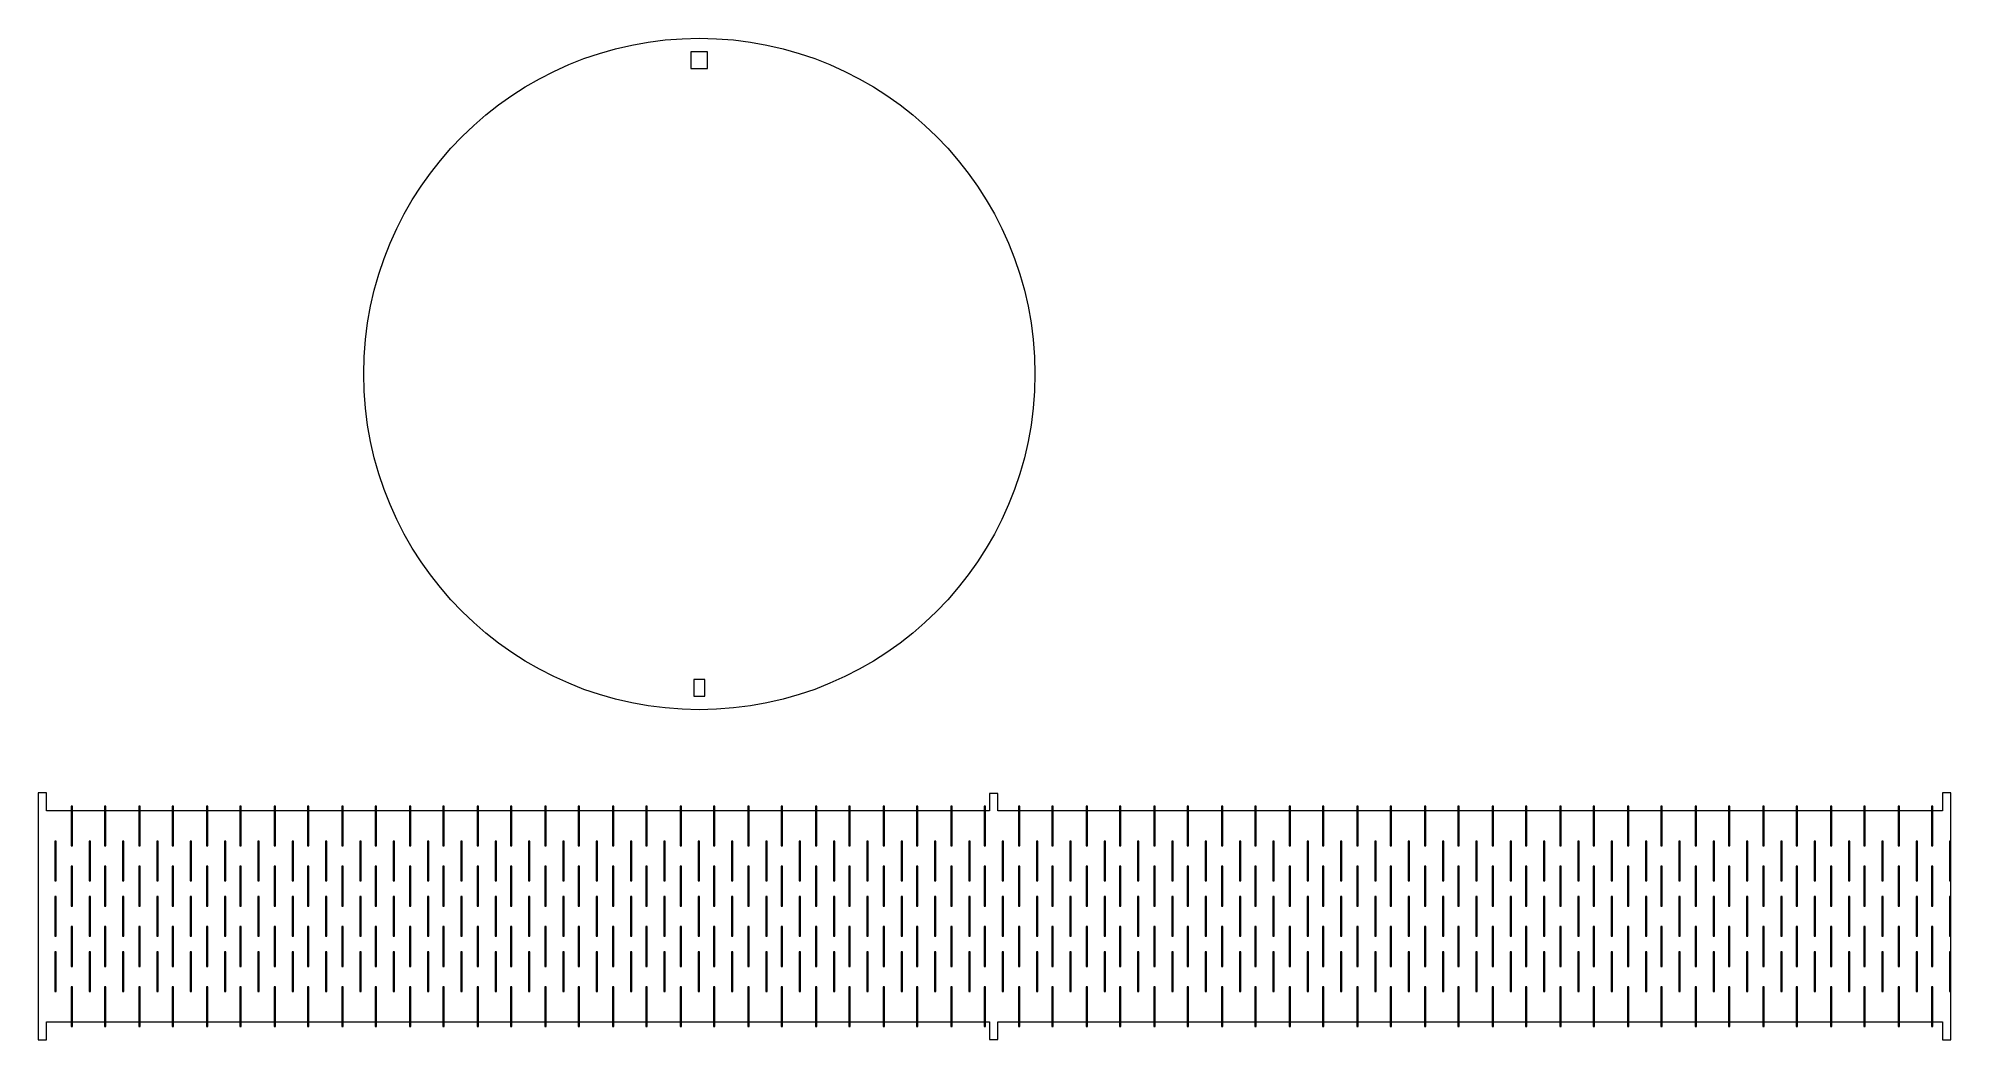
# Model space of a CAD drawing. Header units: millimetres. Extents: x -196 to 148, y -40 to 140.
import ezdxf

# ---------------------------------------------------------------- set-up
doc = ezdxf.new("R2010")
doc.units = ezdxf.units.MM
doc.header["$MEASUREMENT"] = 0
doc.layers.add('Camada 1', color=7, linetype='Continuous')

msp = doc.modelspace()

# ---------------------------------------------------------------- linework, layer by layer
at = {"layer": 'Camada 1', "lineweight": 20}
for points in [[(-78.9196, 134.4646), (-75.9196, 134.4646), (-75.9196, 137.4646), (-78.9196, 137.4646), (-78.9196, 134.4646)], [(-78.4196, 21.4848), (-76.4196, 21.4848), (-76.4196, 24.4848), (-78.4196, 24.4848), (-78.4196, 21.4848)], [(-190.4705, -5.4246), (-190.2401, -5.4246), (-190.2401, 1.7414), (-190.4705, 1.7414), (-190.4705, -5.4246)], [(-184.4705, -5.4246), (-184.2401, -5.4246), (-184.2401, 1.7414), (-184.4705, 1.7414), (-184.4705, -5.4246)], [(-178.2906, -5.4246), (-178.0602, -5.4246), (-178.0602, 1.7414), (-178.2906, 1.7414), (-178.2906, -5.4246)], [(-172.2906, -5.4246), (-172.0602, -5.4246), (-172.0602, 1.7414), (-172.2906, 1.7414), (-172.2906, -5.4246)], [(-166.1107, -5.4246), (-165.8803, -5.4246), (-165.8803, 1.7414), (-166.1107, 1.7414), (-166.1107, -5.4246)], [(-160.1107, -5.4246), (-159.8803, -5.4246), (-159.8803, 1.7414), (-160.1107, 1.7414), (-160.1107, -5.4246)], [(-153.9308, -5.4246), (-153.7004, -5.4246), (-153.7004, 1.7414), (-153.9308, 1.7414), (-153.9308, -5.4246)], [(-147.9308, -5.4246), (-147.7004, -5.4246), (-147.7004, 1.7414), (-147.9308, 1.7414), (-147.9308, -5.4246)], [(-141.7509, -5.4246), (-141.5205, -5.4246), (-141.5205, 1.7414), (-141.7509, 1.7414), (-141.7509, -5.4246)], [(-135.7509, -5.4246), (-135.5205, -5.4246), (-135.5205, 1.7414), (-135.7509, 1.7414), (-135.7509, -5.4246)], [(-129.571, -5.4246), (-129.3406, -5.4246), (-129.3406, 1.7414), (-129.571, 1.7414), (-129.571, -5.4246)], [(-123.571, -5.4246), (-123.3406, -5.4246), (-123.3406, 1.7414), (-123.571, 1.7414), (-123.571, -5.4246)], [(-117.3911, -5.4246), (-117.1607, -5.4246), (-117.1607, 1.7414), (-117.3911, 1.7414), (-117.3911, -5.4246)], [(-111.3911, -5.4246), (-111.1607, -5.4246), (-111.1607, 1.7414), (-111.3911, 1.7414), (-111.3911, -5.4246)], [(-105.2112, -5.4246), (-104.9808, -5.4246), (-104.9808, 1.7414), (-105.2112, 1.7414), (-105.2112, -5.4246)], [(-99.2112, -5.4246), (-98.9808, -5.4246), (-98.9808, 1.7414), (-99.2112, 1.7414), (-99.2112, -5.4246)], [(-93.0313, -5.4246), (-92.8009, -5.4246), (-92.8009, 1.7414), (-93.0313, 1.7414), (-93.0313, -5.4246)], [(-87.0313, -5.4246), (-86.8009, -5.4246), (-86.8009, 1.7414), (-87.0313, 1.7414), (-87.0313, -5.4246)], [(-80.8514, -5.4246), (-80.621, -5.4246), (-80.621, 1.7414), (-80.8514, 1.7414), (-80.8514, -5.4246)], [(-74.8514, -5.4246), (-74.621, -5.4246), (-74.621, 1.7414), (-74.8514, 1.7414), (-74.8514, -5.4246)], [(-68.6715, -5.4246), (-68.4411, -5.4246), (-68.4411, 1.7414), (-68.6715, 1.7414), (-68.6715, -5.4246)], [(-62.6715, -5.4246), (-62.4411, -5.4246), (-62.4411, 1.7414), (-62.6715, 1.7414), (-62.6715, -5.4246)], [(-56.4916, -5.4246), (-56.2612, -5.4246), (-56.2612, 1.7414), (-56.4916, 1.7414), (-56.4916, -5.4246)], [(-50.4916, -5.4246), (-50.2612, -5.4246), (-50.2612, 1.7414), (-50.4916, 1.7414), (-50.4916, -5.4246)], [(-44.3117, -5.4246), (-44.0813, -5.4246), (-44.0813, 1.7414), (-44.3117, 1.7414), (-44.3117, -5.4246)], [(-38.3117, -5.4246), (-38.0813, -5.4246), (-38.0813, 1.7414), (-38.3117, 1.7414), (-38.3117, -5.4246)], [(-32.1318, -5.4246), (-31.9014, -5.4246), (-31.9014, 1.7414), (-32.1318, 1.7414), (-32.1318, -5.4246)], [(-26.1318, -5.4246), (-25.9014, -5.4246), (-25.9014, 1.7414), (-26.1318, 1.7414), (-26.1318, -5.4246)], [(-19.9519, -5.4246), (-19.7215, -5.4246), (-19.7215, 1.7414), (-19.9519, 1.7414), (-19.9519, -5.4246)], [(-13.9519, -5.4246), (-13.7215, -5.4246), (-13.7215, 1.7414), (-13.9519, 1.7414), (-13.9519, -5.4246)], [(-7.772, -5.4246), (-7.5416, -5.4246), (-7.5416, 1.7414), (-7.772, 1.7414), (-7.772, -5.4246)], [(-1.772, -5.4246), (-1.5416, -5.4246), (-1.5416, 1.7414), (-1.772, 1.7414), (-1.772, -5.4246)], [(4.4079, -5.4246), (4.6383, -5.4246), (4.6383, 1.7414), (4.4079, 1.7414), (4.4079, -5.4246)], [(10.4079, -5.4246), (10.6383, -5.4246), (10.6383, 1.7414), (10.4079, 1.7414), (10.4079, -5.4246)], [(16.5878, -5.4246), (16.8182, -5.4246), (16.8182, 1.7414), (16.5878, 1.7414), (16.5878, -5.4246)], [(22.5878, -5.4246), (22.8182, -5.4246), (22.8182, 1.7414), (22.5878, 1.7414), (22.5878, -5.4246)], [(28.7677, -5.4246), (28.9981, -5.4246), (28.9981, 1.7414), (28.7677, 1.7414), (28.7677, -5.4246)], [(34.7677, -5.4246), (34.9981, -5.4246), (34.9981, 1.7414), (34.7677, 1.7414), (34.7677, -5.4246)], [(40.9476, -5.4246), (41.178, -5.4246), (41.178, 1.7414), (40.9476, 1.7414), (40.9476, -5.4246)], [(46.9476, -5.4246), (47.178, -5.4246), (47.178, 1.7414), (46.9476, 1.7414), (46.9476, -5.4246)], [(53.1275, -5.4246), (53.3579, -5.4246), (53.3579, 1.7414), (53.1275, 1.7414), (53.1275, -5.4246)], [(59.1275, -5.4246), (59.3579, -5.4246), (59.3579, 1.7414), (59.1275, 1.7414), (59.1275, -5.4246)], [(65.3074, -5.4246), (65.5378, -5.4246), (65.5378, 1.7414), (65.3074, 1.7414), (65.3074, -5.4246)], [(71.3074, -5.4246), (71.5378, -5.4246), (71.5378, 1.7414), (71.3074, 1.7414), (71.3074, -5.4246)], [(77.4873, -5.4246), (77.7177, -5.4246), (77.7177, 1.7414), (77.4873, 1.7414), (77.4873, -5.4246)], [(83.4873, -5.4246), (83.7177, -5.4246), (83.7177, 1.7414), (83.4873, 1.7414), (83.4873, -5.4246)], [(89.6672, -5.4246), (89.8976, -5.4246), (89.8976, 1.7414), (89.6672, 1.7414), (89.6672, -5.4246)], [(95.6672, -5.4246), (95.8976, -5.4246), (95.8976, 1.7414), (95.6672, 1.7414), (95.6672, -5.4246)], [(101.8471, -5.4246), (102.0775, -5.4246), (102.0775, 1.7414), (101.8471, 1.7414), (101.8471, -5.4246)], [(107.8471, -5.4246), (108.0775, -5.4246), (108.0775, 1.7414), (107.8471, 1.7414), (107.8471, -5.4246)], [(114.027, -5.4246), (114.2574, -5.4246), (114.2574, 1.7414), (114.027, 1.7414), (114.027, -5.4246)], [(120.027, -5.4246), (120.2574, -5.4246), (120.2574, 1.7414), (120.027, 1.7414), (120.027, -5.4246)], [(126.2069, -5.4246), (126.4373, -5.4246), (126.4373, 1.7414), (126.2069, 1.7414), (126.2069, -5.4246)], [(132.2069, -5.4246), (132.4373, -5.4246), (132.4373, 1.7414), (132.2069, 1.7414), (132.2069, -5.4246)], [(138.3868, -5.4246), (138.6172, -5.4246), (138.6172, 1.7414), (138.3868, 1.7414), (138.3868, -5.4246)], [(144.3868, -5.4246), (144.6172, -5.4246), (144.6172, 1.7414), (144.3868, 1.7414), (144.3868, -5.4246)], [(-193.4171, -11.7263), (-193.1867, -11.7263), (-193.1867, -4.5603), (-193.4171, -4.5603), (-193.4171, -11.7263)], [(-187.2372, -11.7263), (-187.0068, -11.7263), (-187.0068, -4.5603), (-187.2372, -4.5603), (-187.2372, -11.7263)], [(-181.2372, -11.7263), (-181.0068, -11.7263), (-181.0068, -4.5603), (-181.2372, -4.5603), (-181.2372, -11.7263)], [(-175.0573, -11.7263), (-174.8269, -11.7263), (-174.8269, -4.5603), (-175.0573, -4.5603), (-175.0573, -11.7263)], [(-169.0573, -11.7263), (-168.8269, -11.7263), (-168.8269, -4.5603), (-169.0573, -4.5603), (-169.0573, -11.7263)], [(-162.8774, -11.7263), (-162.647, -11.7263), (-162.647, -4.5603), (-162.8774, -4.5603), (-162.8774, -11.7263)], [(-156.8774, -11.7263), (-156.647, -11.7263), (-156.647, -4.5603), (-156.8774, -4.5603), (-156.8774, -11.7263)], [(-150.6975, -11.7263), (-150.4671, -11.7263), (-150.4671, -4.5603), (-150.6975, -4.5603), (-150.6975, -11.7263)], [(-144.6975, -11.7263), (-144.4671, -11.7263), (-144.4671, -4.5603), (-144.6975, -4.5603), (-144.6975, -11.7263)], [(-138.5176, -11.7263), (-138.2872, -11.7263), (-138.2872, -4.5603), (-138.5176, -4.5603), (-138.5176, -11.7263)], [(-132.5176, -11.7263), (-132.2872, -11.7263), (-132.2872, -4.5603), (-132.5176, -4.5603), (-132.5176, -11.7263)], [(-126.3377, -11.7263), (-126.1073, -11.7263), (-126.1073, -4.5603), (-126.3377, -4.5603), (-126.3377, -11.7263)], [(-120.3377, -11.7263), (-120.1073, -11.7263), (-120.1073, -4.5603), (-120.3377, -4.5603), (-120.3377, -11.7263)], [(-114.1578, -11.7263), (-113.9274, -11.7263), (-113.9274, -4.5603), (-114.1578, -4.5603), (-114.1578, -11.7263)], [(-108.1578, -11.7263), (-107.9274, -11.7263), (-107.9274, -4.5603), (-108.1578, -4.5603), (-108.1578, -11.7263)], [(-101.9779, -11.7263), (-101.7475, -11.7263), (-101.7475, -4.5603), (-101.9779, -4.5603), (-101.9779, -11.7263)], [(-95.9779, -11.7263), (-95.7475, -11.7263), (-95.7475, -4.5603), (-95.9779, -4.5603), (-95.9779, -11.7263)], [(-89.798, -11.7263), (-89.5676, -11.7263), (-89.5676, -4.5603), (-89.798, -4.5603), (-89.798, -11.7263)], [(-83.798, -11.7263), (-83.5676, -11.7263), (-83.5676, -4.5603), (-83.798, -4.5603), (-83.798, -11.7263)], [(-77.6181, -11.7263), (-77.3877, -11.7263), (-77.3877, -4.5603), (-77.6181, -4.5603), (-77.6181, -11.7263)], [(-71.6181, -11.7263), (-71.3877, -11.7263), (-71.3877, -4.5603), (-71.6181, -4.5603), (-71.6181, -11.7263)], [(-65.4382, -11.7263), (-65.2078, -11.7263), (-65.2078, -4.5603), (-65.4382, -4.5603), (-65.4382, -11.7263)], [(-59.4382, -11.7263), (-59.2078, -11.7263), (-59.2078, -4.5603), (-59.4382, -4.5603), (-59.4382, -11.7263)], [(-53.2583, -11.7263), (-53.0279, -11.7263), (-53.0279, -4.5603), (-53.2583, -4.5603), (-53.2583, -11.7263)], [(-47.2583, -11.7263), (-47.0279, -11.7263), (-47.0279, -4.5603), (-47.2583, -4.5603), (-47.2583, -11.7263)], [(-41.0784, -11.7263), (-40.848, -11.7263), (-40.848, -4.5603), (-41.0784, -4.5603), (-41.0784, -11.7263)], [(-35.0784, -11.7263), (-34.848, -11.7263), (-34.848, -4.5603), (-35.0784, -4.5603), (-35.0784, -11.7263)], [(-28.8985, -11.7263), (-28.6681, -11.7263), (-28.6681, -4.5603), (-28.8985, -4.5603), (-28.8985, -11.7263)], [(-22.8985, -11.7263), (-22.6681, -11.7263), (-22.6681, -4.5603), (-22.8985, -4.5603), (-22.8985, -11.7263)], [(-16.7186, -11.7263), (-16.4882, -11.7263), (-16.4882, -4.5603), (-16.7186, -4.5603), (-16.7186, -11.7263)], [(-10.7186, -11.7263), (-10.4882, -11.7263), (-10.4882, -4.5603), (-10.7186, -4.5603), (-10.7186, -11.7263)], [(-4.5387, -11.7263), (-4.3083, -11.7263), (-4.3083, -4.5603), (-4.5387, -4.5603), (-4.5387, -11.7263)], [(1.4613, -11.7263), (1.6917, -11.7263), (1.6917, -4.5603), (1.4613, -4.5603), (1.4613, -11.7263)], [(7.6412, -11.7263), (7.8716, -11.7263), (7.8716, -4.5603), (7.6412, -4.5603), (7.6412, -11.7263)], [(13.6412, -11.7263), (13.8716, -11.7263), (13.8716, -4.5603), (13.6412, -4.5603), (13.6412, -11.7263)], [(19.8211, -11.7263), (20.0515, -11.7263), (20.0515, -4.5603), (19.8211, -4.5603), (19.8211, -11.7263)], [(25.8211, -11.7263), (26.0515, -11.7263), (26.0515, -4.5603), (25.8211, -4.5603), (25.8211, -11.7263)], [(32.001, -11.7263), (32.2314, -11.7263), (32.2314, -4.5603), (32.001, -4.5603), (32.001, -11.7263)], [(38.001, -11.7263), (38.2314, -11.7263), (38.2314, -4.5603), (38.001, -4.5603), (38.001, -11.7263)], [(44.1809, -11.7263), (44.4113, -11.7263), (44.4113, -4.5603), (44.1809, -4.5603), (44.1809, -11.7263)], [(50.1809, -11.7263), (50.4113, -11.7263), (50.4113, -4.5603), (50.1809, -4.5603), (50.1809, -11.7263)], [(56.3608, -11.7263), (56.5912, -11.7263), (56.5912, -4.5603), (56.3608, -4.5603), (56.3608, -11.7263)], [(62.3608, -11.7263), (62.5912, -11.7263), (62.5912, -4.5603), (62.3608, -4.5603), (62.3608, -11.7263)], [(68.5407, -11.7263), (68.7711, -11.7263), (68.7711, -4.5603), (68.5407, -4.5603), (68.5407, -11.7263)], [(74.5407, -11.7263), (74.7711, -11.7263), (74.7711, -4.5603), (74.5407, -4.5603), (74.5407, -11.7263)], [(80.7206, -11.7263), (80.951, -11.7263), (80.951, -4.5603), (80.7206, -4.5603), (80.7206, -11.7263)], [(86.7206, -11.7263), (86.951, -11.7263), (86.951, -4.5603), (86.7206, -4.5603), (86.7206, -11.7263)], [(92.9005, -11.7263), (93.1309, -11.7263), (93.1309, -4.5603), (92.9005, -4.5603), (92.9005, -11.7263)], [(98.9005, -11.7263), (99.1309, -11.7263), (99.1309, -4.5603), (98.9005, -4.5603), (98.9005, -11.7263)], [(105.0804, -11.7263), (105.3108, -11.7263), (105.3108, -4.5603), (105.0804, -4.5603), (105.0804, -11.7263)], [(111.0804, -11.7263), (111.3108, -11.7263), (111.3108, -4.5603), (111.0804, -4.5603), (111.0804, -11.7263)], [(117.2603, -11.7263), (117.4907, -11.7263), (117.4907, -4.5603), (117.2603, -4.5603), (117.2603, -11.7263)], [(123.2603, -11.7263), (123.4907, -11.7263), (123.4907, -4.5603), (123.2603, -4.5603), (123.2603, -11.7263)], [(129.4402, -11.7263), (129.6706, -11.7263), (129.6706, -4.5603), (129.4402, -4.5603), (129.4402, -11.7263)], [(135.4402, -11.7263), (135.6706, -11.7263), (135.6706, -4.5603), (135.4402, -4.5603), (135.4402, -11.7263)], [(141.6201, -11.7263), (141.8505, -11.7263), (141.8505, -4.5603), (141.6201, -4.5603), (141.6201, -11.7263)], [(147.6201, -11.7263), (147.8505, -11.7263), (147.8505, -4.5603), (147.6201, -4.5603), (147.6201, -11.7263)], [(-190.4705, -16.268), (-190.2401, -16.268), (-190.2401, -9.102), (-190.4705, -9.102), (-190.4705, -16.268)], [(-184.4705, -16.268), (-184.2401, -16.268), (-184.2401, -9.102), (-184.4705, -9.102), (-184.4705, -16.268)], [(-178.2906, -16.268), (-178.0602, -16.268), (-178.0602, -9.102), (-178.2906, -9.102), (-178.2906, -16.268)], [(-172.2906, -16.268), (-172.0602, -16.268), (-172.0602, -9.102), (-172.2906, -9.102), (-172.2906, -16.268)], [(-166.1107, -16.268), (-165.8803, -16.268), (-165.8803, -9.102), (-166.1107, -9.102), (-166.1107, -16.268)], [(-160.1107, -16.268), (-159.8803, -16.268), (-159.8803, -9.102), (-160.1107, -9.102), (-160.1107, -16.268)], [(-153.9308, -16.268), (-153.7004, -16.268), (-153.7004, -9.102), (-153.9308, -9.102), (-153.9308, -16.268)], [(-147.9308, -16.268), (-147.7004, -16.268), (-147.7004, -9.102), (-147.9308, -9.102), (-147.9308, -16.268)], [(-141.7509, -16.268), (-141.5205, -16.268), (-141.5205, -9.102), (-141.7509, -9.102), (-141.7509, -16.268)], [(-135.7509, -16.268), (-135.5205, -16.268), (-135.5205, -9.102), (-135.7509, -9.102), (-135.7509, -16.268)], [(-129.571, -16.268), (-129.3406, -16.268), (-129.3406, -9.102), (-129.571, -9.102), (-129.571, -16.268)], [(-123.571, -16.268), (-123.3406, -16.268), (-123.3406, -9.102), (-123.571, -9.102), (-123.571, -16.268)], [(-117.3911, -16.268), (-117.1607, -16.268), (-117.1607, -9.102), (-117.3911, -9.102), (-117.3911, -16.268)], [(-111.3911, -16.268), (-111.1607, -16.268), (-111.1607, -9.102), (-111.3911, -9.102), (-111.3911, -16.268)], [(-105.2112, -16.268), (-104.9808, -16.268), (-104.9808, -9.102), (-105.2112, -9.102), (-105.2112, -16.268)], [(-99.2112, -16.268), (-98.9808, -16.268), (-98.9808, -9.102), (-99.2112, -9.102), (-99.2112, -16.268)], [(-93.0313, -16.268), (-92.8009, -16.268), (-92.8009, -9.102), (-93.0313, -9.102), (-93.0313, -16.268)], [(-87.0313, -16.268), (-86.8009, -16.268), (-86.8009, -9.102), (-87.0313, -9.102), (-87.0313, -16.268)], [(-80.8514, -16.268), (-80.621, -16.268), (-80.621, -9.102), (-80.8514, -9.102), (-80.8514, -16.268)], [(-74.8514, -16.268), (-74.621, -16.268), (-74.621, -9.102), (-74.8514, -9.102), (-74.8514, -16.268)], [(-68.6715, -16.268), (-68.4411, -16.268), (-68.4411, -9.102), (-68.6715, -9.102), (-68.6715, -16.268)], [(-62.6715, -16.268), (-62.4411, -16.268), (-62.4411, -9.102), (-62.6715, -9.102), (-62.6715, -16.268)], [(-56.4916, -16.268), (-56.2612, -16.268), (-56.2612, -9.102), (-56.4916, -9.102), (-56.4916, -16.268)], [(-50.4916, -16.268), (-50.2612, -16.268), (-50.2612, -9.102), (-50.4916, -9.102), (-50.4916, -16.268)], [(-44.3117, -16.268), (-44.0813, -16.268), (-44.0813, -9.102), (-44.3117, -9.102), (-44.3117, -16.268)], [(-38.3117, -16.268), (-38.0813, -16.268), (-38.0813, -9.102), (-38.3117, -9.102), (-38.3117, -16.268)], [(-32.1318, -16.268), (-31.9014, -16.268), (-31.9014, -9.102), (-32.1318, -9.102), (-32.1318, -16.268)], [(-26.1318, -16.268), (-25.9014, -16.268), (-25.9014, -9.102), (-26.1318, -9.102), (-26.1318, -16.268)], [(-19.9519, -16.268), (-19.7215, -16.268), (-19.7215, -9.102), (-19.9519, -9.102), (-19.9519, -16.268)], [(-13.9519, -16.268), (-13.7215, -16.268), (-13.7215, -9.102), (-13.9519, -9.102), (-13.9519, -16.268)], [(-7.772, -16.268), (-7.5416, -16.268), (-7.5416, -9.102), (-7.772, -9.102), (-7.772, -16.268)], [(-1.772, -16.268), (-1.5416, -16.268), (-1.5416, -9.102), (-1.772, -9.102), (-1.772, -16.268)], [(4.4079, -16.268), (4.6383, -16.268), (4.6383, -9.102), (4.4079, -9.102), (4.4079, -16.268)], [(10.4079, -16.268), (10.6383, -16.268), (10.6383, -9.102), (10.4079, -9.102), (10.4079, -16.268)], [(16.5878, -16.268), (16.8182, -16.268), (16.8182, -9.102), (16.5878, -9.102), (16.5878, -16.268)], [(22.5878, -16.268), (22.8182, -16.268), (22.8182, -9.102), (22.5878, -9.102), (22.5878, -16.268)], [(28.7677, -16.268), (28.9981, -16.268), (28.9981, -9.102), (28.7677, -9.102), (28.7677, -16.268)], [(34.7677, -16.268), (34.9981, -16.268), (34.9981, -9.102), (34.7677, -9.102), (34.7677, -16.268)], [(40.9476, -16.268), (41.178, -16.268), (41.178, -9.102), (40.9476, -9.102), (40.9476, -16.268)], [(46.9476, -16.268), (47.178, -16.268), (47.178, -9.102), (46.9476, -9.102), (46.9476, -16.268)], [(53.1275, -16.268), (53.3579, -16.268), (53.3579, -9.102), (53.1275, -9.102), (53.1275, -16.268)], [(59.1275, -16.268), (59.3579, -16.268), (59.3579, -9.102), (59.1275, -9.102), (59.1275, -16.268)], [(65.3074, -16.268), (65.5378, -16.268), (65.5378, -9.102), (65.3074, -9.102), (65.3074, -16.268)], [(71.3074, -16.268), (71.5378, -16.268), (71.5378, -9.102), (71.3074, -9.102), (71.3074, -16.268)], [(77.4873, -16.268), (77.7177, -16.268), (77.7177, -9.102), (77.4873, -9.102), (77.4873, -16.268)], [(83.4873, -16.268), (83.7177, -16.268), (83.7177, -9.102), (83.4873, -9.102), (83.4873, -16.268)], [(89.6672, -16.268), (89.8976, -16.268), (89.8976, -9.102), (89.6672, -9.102), (89.6672, -16.268)], [(95.6672, -16.268), (95.8976, -16.268), (95.8976, -9.102), (95.6672, -9.102), (95.6672, -16.268)], [(101.8471, -16.268), (102.0775, -16.268), (102.0775, -9.102), (101.8471, -9.102), (101.8471, -16.268)], [(107.8471, -16.268), (108.0775, -16.268), (108.0775, -9.102), (107.8471, -9.102), (107.8471, -16.268)], [(114.027, -16.268), (114.2574, -16.268), (114.2574, -9.102), (114.027, -9.102), (114.027, -16.268)], [(120.027, -16.268), (120.2574, -16.268), (120.2574, -9.102), (120.027, -9.102), (120.027, -16.268)], [(126.2069, -16.268), (126.4373, -16.268), (126.4373, -9.102), (126.2069, -9.102), (126.2069, -16.268)], [(132.2069, -16.268), (132.4373, -16.268), (132.4373, -9.102), (132.2069, -9.102), (132.2069, -16.268)], [(138.3868, -16.268), (138.6172, -16.268), (138.6172, -9.102), (138.3868, -9.102), (138.3868, -16.268)], [(144.3868, -16.268), (144.6172, -16.268), (144.6172, -9.102), (144.3868, -9.102), (144.3868, -16.268)], [(-193.4171, -21.6897), (-193.1867, -21.6897), (-193.1867, -14.5237), (-193.4171, -14.5237), (-193.4171, -21.6897)], [(-187.2372, -21.6897), (-187.0068, -21.6897), (-187.0068, -14.5237), (-187.2372, -14.5237), (-187.2372, -21.6897)], [(-181.2372, -21.6897), (-181.0068, -21.6897), (-181.0068, -14.5237), (-181.2372, -14.5237), (-181.2372, -21.6897)], [(-175.0573, -21.6897), (-174.8269, -21.6897), (-174.8269, -14.5237), (-175.0573, -14.5237), (-175.0573, -21.6897)], [(-169.0573, -21.6897), (-168.8269, -21.6897), (-168.8269, -14.5237), (-169.0573, -14.5237), (-169.0573, -21.6897)], [(-162.8774, -21.6897), (-162.647, -21.6897), (-162.647, -14.5237), (-162.8774, -14.5237), (-162.8774, -21.6897)], [(-156.8774, -21.6897), (-156.647, -21.6897), (-156.647, -14.5237), (-156.8774, -14.5237), (-156.8774, -21.6897)], [(-150.6975, -21.6897), (-150.4671, -21.6897), (-150.4671, -14.5237), (-150.6975, -14.5237), (-150.6975, -21.6897)], [(-144.6975, -21.6897), (-144.4671, -21.6897), (-144.4671, -14.5237), (-144.6975, -14.5237), (-144.6975, -21.6897)], [(-138.5176, -21.6897), (-138.2872, -21.6897), (-138.2872, -14.5237), (-138.5176, -14.5237), (-138.5176, -21.6897)], [(-132.5176, -21.6897), (-132.2872, -21.6897), (-132.2872, -14.5237), (-132.5176, -14.5237), (-132.5176, -21.6897)], [(-126.3377, -21.6897), (-126.1073, -21.6897), (-126.1073, -14.5237), (-126.3377, -14.5237), (-126.3377, -21.6897)], [(-120.3377, -21.6897), (-120.1073, -21.6897), (-120.1073, -14.5237), (-120.3377, -14.5237), (-120.3377, -21.6897)], [(-114.1578, -21.6897), (-113.9274, -21.6897), (-113.9274, -14.5237), (-114.1578, -14.5237), (-114.1578, -21.6897)], [(-108.1578, -21.6897), (-107.9274, -21.6897), (-107.9274, -14.5237), (-108.1578, -14.5237), (-108.1578, -21.6897)], [(-101.9779, -21.6897), (-101.7475, -21.6897), (-101.7475, -14.5237), (-101.9779, -14.5237), (-101.9779, -21.6897)], [(-95.9779, -21.6897), (-95.7475, -21.6897), (-95.7475, -14.5237), (-95.9779, -14.5237), (-95.9779, -21.6897)], [(-89.798, -21.6897), (-89.5676, -21.6897), (-89.5676, -14.5237), (-89.798, -14.5237), (-89.798, -21.6897)], [(-83.798, -21.6897), (-83.5676, -21.6897), (-83.5676, -14.5237), (-83.798, -14.5237), (-83.798, -21.6897)], [(-77.6181, -21.6897), (-77.3877, -21.6897), (-77.3877, -14.5237), (-77.6181, -14.5237), (-77.6181, -21.6897)], [(-71.6181, -21.6897), (-71.3877, -21.6897), (-71.3877, -14.5237), (-71.6181, -14.5237), (-71.6181, -21.6897)], [(-65.4382, -21.6897), (-65.2078, -21.6897), (-65.2078, -14.5237), (-65.4382, -14.5237), (-65.4382, -21.6897)], [(-59.4382, -21.6897), (-59.2078, -21.6897), (-59.2078, -14.5237), (-59.4382, -14.5237), (-59.4382, -21.6897)], [(-53.2583, -21.6897), (-53.0279, -21.6897), (-53.0279, -14.5237), (-53.2583, -14.5237), (-53.2583, -21.6897)], [(-47.2583, -21.6897), (-47.0279, -21.6897), (-47.0279, -14.5237), (-47.2583, -14.5237), (-47.2583, -21.6897)], [(-41.0784, -21.6897), (-40.848, -21.6897), (-40.848, -14.5237), (-41.0784, -14.5237), (-41.0784, -21.6897)], [(-35.0784, -21.6897), (-34.848, -21.6897), (-34.848, -14.5237), (-35.0784, -14.5237), (-35.0784, -21.6897)], [(-28.8985, -21.6897), (-28.6681, -21.6897), (-28.6681, -14.5237), (-28.8985, -14.5237), (-28.8985, -21.6897)], [(-22.8985, -21.6897), (-22.6681, -21.6897), (-22.6681, -14.5237), (-22.8985, -14.5237), (-22.8985, -21.6897)], [(-16.7186, -21.6897), (-16.4882, -21.6897), (-16.4882, -14.5237), (-16.7186, -14.5237), (-16.7186, -21.6897)], [(-10.7186, -21.6897), (-10.4882, -21.6897), (-10.4882, -14.5237), (-10.7186, -14.5237), (-10.7186, -21.6897)], [(-4.5387, -21.6897), (-4.3083, -21.6897), (-4.3083, -14.5237), (-4.5387, -14.5237), (-4.5387, -21.6897)], [(1.4613, -21.6897), (1.6917, -21.6897), (1.6917, -14.5237), (1.4613, -14.5237), (1.4613, -21.6897)], [(7.6412, -21.6897), (7.8716, -21.6897), (7.8716, -14.5237), (7.6412, -14.5237), (7.6412, -21.6897)], [(13.6412, -21.6897), (13.8716, -21.6897), (13.8716, -14.5237), (13.6412, -14.5237), (13.6412, -21.6897)], [(19.8211, -21.6897), (20.0515, -21.6897), (20.0515, -14.5237), (19.8211, -14.5237), (19.8211, -21.6897)], [(25.8211, -21.6897), (26.0515, -21.6897), (26.0515, -14.5237), (25.8211, -14.5237), (25.8211, -21.6897)], [(32.001, -21.6897), (32.2314, -21.6897), (32.2314, -14.5237), (32.001, -14.5237), (32.001, -21.6897)], [(38.001, -21.6897), (38.2314, -21.6897), (38.2314, -14.5237), (38.001, -14.5237), (38.001, -21.6897)], [(44.1809, -21.6897), (44.4113, -21.6897), (44.4113, -14.5237), (44.1809, -14.5237), (44.1809, -21.6897)], [(50.1809, -21.6897), (50.4113, -21.6897), (50.4113, -14.5237), (50.1809, -14.5237), (50.1809, -21.6897)], [(56.3608, -21.6897), (56.5912, -21.6897), (56.5912, -14.5237), (56.3608, -14.5237), (56.3608, -21.6897)], [(62.3608, -21.6897), (62.5912, -21.6897), (62.5912, -14.5237), (62.3608, -14.5237), (62.3608, -21.6897)], [(68.5407, -21.6897), (68.7711, -21.6897), (68.7711, -14.5237), (68.5407, -14.5237), (68.5407, -21.6897)], [(74.5407, -21.6897), (74.7711, -21.6897), (74.7711, -14.5237), (74.5407, -14.5237), (74.5407, -21.6897)], [(80.7206, -21.6897), (80.951, -21.6897), (80.951, -14.5237), (80.7206, -14.5237), (80.7206, -21.6897)], [(86.7206, -21.6897), (86.951, -21.6897), (86.951, -14.5237), (86.7206, -14.5237), (86.7206, -21.6897)], [(92.9005, -21.6897), (93.1309, -21.6897), (93.1309, -14.5237), (92.9005, -14.5237), (92.9005, -21.6897)], [(98.9005, -21.6897), (99.1309, -21.6897), (99.1309, -14.5237), (98.9005, -14.5237), (98.9005, -21.6897)], [(105.0804, -21.6897), (105.3108, -21.6897), (105.3108, -14.5237), (105.0804, -14.5237), (105.0804, -21.6897)], [(111.0804, -21.6897), (111.3108, -21.6897), (111.3108, -14.5237), (111.0804, -14.5237), (111.0804, -21.6897)], [(117.2603, -21.6897), (117.4907, -21.6897), (117.4907, -14.5237), (117.2603, -14.5237), (117.2603, -21.6897)], [(123.2603, -21.6897), (123.4907, -21.6897), (123.4907, -14.5237), (123.2603, -14.5237), (123.2603, -21.6897)], [(129.4402, -21.6897), (129.6706, -21.6897), (129.6706, -14.5237), (129.4402, -14.5237), (129.4402, -21.6897)], [(135.4402, -21.6897), (135.6706, -21.6897), (135.6706, -14.5237), (135.4402, -14.5237), (135.4402, -21.6897)], [(141.6201, -21.6897), (141.8505, -21.6897), (141.8505, -14.5237), (141.6201, -14.5237), (141.6201, -21.6897)], [(147.6201, -21.6897), (147.8505, -21.6897), (147.8505, -14.5237), (147.6201, -14.5237), (147.6201, -21.6897)], [(-190.4705, -27.1114), (-190.2401, -27.1114), (-190.2401, -19.9454), (-190.4705, -19.9454), (-190.4705, -27.1114)], [(-184.4705, -27.1114), (-184.2401, -27.1114), (-184.2401, -19.9454), (-184.4705, -19.9454), (-184.4705, -27.1114)], [(-178.2906, -27.1114), (-178.0602, -27.1114), (-178.0602, -19.9454), (-178.2906, -19.9454), (-178.2906, -27.1114)], [(-172.2906, -27.1114), (-172.0602, -27.1114), (-172.0602, -19.9454), (-172.2906, -19.9454), (-172.2906, -27.1114)], [(-166.1107, -27.1114), (-165.8803, -27.1114), (-165.8803, -19.9454), (-166.1107, -19.9454), (-166.1107, -27.1114)], [(-160.1107, -27.1114), (-159.8803, -27.1114), (-159.8803, -19.9454), (-160.1107, -19.9454), (-160.1107, -27.1114)], [(-153.9308, -27.1114), (-153.7004, -27.1114), (-153.7004, -19.9454), (-153.9308, -19.9454), (-153.9308, -27.1114)], [(-147.9308, -27.1114), (-147.7004, -27.1114), (-147.7004, -19.9454), (-147.9308, -19.9454), (-147.9308, -27.1114)], [(-141.7509, -27.1114), (-141.5205, -27.1114), (-141.5205, -19.9454), (-141.7509, -19.9454), (-141.7509, -27.1114)], [(-135.7509, -27.1114), (-135.5205, -27.1114), (-135.5205, -19.9454), (-135.7509, -19.9454), (-135.7509, -27.1114)], [(-129.571, -27.1114), (-129.3406, -27.1114), (-129.3406, -19.9454), (-129.571, -19.9454), (-129.571, -27.1114)], [(-123.571, -27.1114), (-123.3406, -27.1114), (-123.3406, -19.9454), (-123.571, -19.9454), (-123.571, -27.1114)], [(-117.3911, -27.1114), (-117.1607, -27.1114), (-117.1607, -19.9454), (-117.3911, -19.9454), (-117.3911, -27.1114)], [(-111.3911, -27.1114), (-111.1607, -27.1114), (-111.1607, -19.9454), (-111.3911, -19.9454), (-111.3911, -27.1114)], [(-105.2112, -27.1114), (-104.9808, -27.1114), (-104.9808, -19.9454), (-105.2112, -19.9454), (-105.2112, -27.1114)], [(-99.2112, -27.1114), (-98.9808, -27.1114), (-98.9808, -19.9454), (-99.2112, -19.9454), (-99.2112, -27.1114)], [(-93.0313, -27.1114), (-92.8009, -27.1114), (-92.8009, -19.9454), (-93.0313, -19.9454), (-93.0313, -27.1114)], [(-87.0313, -27.1114), (-86.8009, -27.1114), (-86.8009, -19.9454), (-87.0313, -19.9454), (-87.0313, -27.1114)], [(-80.8514, -27.1114), (-80.621, -27.1114), (-80.621, -19.9454), (-80.8514, -19.9454), (-80.8514, -27.1114)], [(-74.8514, -27.1114), (-74.621, -27.1114), (-74.621, -19.9454), (-74.8514, -19.9454), (-74.8514, -27.1114)], [(-68.6715, -27.1114), (-68.4411, -27.1114), (-68.4411, -19.9454), (-68.6715, -19.9454), (-68.6715, -27.1114)], [(-62.6715, -27.1114), (-62.4411, -27.1114), (-62.4411, -19.9454), (-62.6715, -19.9454), (-62.6715, -27.1114)], [(-56.4916, -27.1114), (-56.2612, -27.1114), (-56.2612, -19.9454), (-56.4916, -19.9454), (-56.4916, -27.1114)], [(-50.4916, -27.1114), (-50.2612, -27.1114), (-50.2612, -19.9454), (-50.4916, -19.9454), (-50.4916, -27.1114)], [(-44.3117, -27.1114), (-44.0813, -27.1114), (-44.0813, -19.9454), (-44.3117, -19.9454), (-44.3117, -27.1114)], [(-38.3117, -27.1114), (-38.0813, -27.1114), (-38.0813, -19.9454), (-38.3117, -19.9454), (-38.3117, -27.1114)], [(-32.1318, -27.1114), (-31.9014, -27.1114), (-31.9014, -19.9454), (-32.1318, -19.9454), (-32.1318, -27.1114)], [(-26.1318, -27.1114), (-25.9014, -27.1114), (-25.9014, -19.9454), (-26.1318, -19.9454), (-26.1318, -27.1114)], [(-19.9519, -27.1114), (-19.7215, -27.1114), (-19.7215, -19.9454), (-19.9519, -19.9454), (-19.9519, -27.1114)], [(-13.9519, -27.1114), (-13.7215, -27.1114), (-13.7215, -19.9454), (-13.9519, -19.9454), (-13.9519, -27.1114)], [(-7.772, -27.1114), (-7.5416, -27.1114), (-7.5416, -19.9454), (-7.772, -19.9454), (-7.772, -27.1114)], [(-1.772, -27.1114), (-1.5416, -27.1114), (-1.5416, -19.9454), (-1.772, -19.9454), (-1.772, -27.1114)], [(4.4079, -27.1114), (4.6383, -27.1114), (4.6383, -19.9454), (4.4079, -19.9454), (4.4079, -27.1114)], [(10.4079, -27.1114), (10.6383, -27.1114), (10.6383, -19.9454), (10.4079, -19.9454), (10.4079, -27.1114)], [(16.5878, -27.1114), (16.8182, -27.1114), (16.8182, -19.9454), (16.5878, -19.9454), (16.5878, -27.1114)], [(22.5878, -27.1114), (22.8182, -27.1114), (22.8182, -19.9454), (22.5878, -19.9454), (22.5878, -27.1114)], [(28.7677, -27.1114), (28.9981, -27.1114), (28.9981, -19.9454), (28.7677, -19.9454), (28.7677, -27.1114)], [(34.7677, -27.1114), (34.9981, -27.1114), (34.9981, -19.9454), (34.7677, -19.9454), (34.7677, -27.1114)], [(40.9476, -27.1114), (41.178, -27.1114), (41.178, -19.9454), (40.9476, -19.9454), (40.9476, -27.1114)], [(46.9476, -27.1114), (47.178, -27.1114), (47.178, -19.9454), (46.9476, -19.9454), (46.9476, -27.1114)], [(53.1275, -27.1114), (53.3579, -27.1114), (53.3579, -19.9454), (53.1275, -19.9454), (53.1275, -27.1114)], [(59.1275, -27.1114), (59.3579, -27.1114), (59.3579, -19.9454), (59.1275, -19.9454), (59.1275, -27.1114)], [(65.3074, -27.1114), (65.5378, -27.1114), (65.5378, -19.9454), (65.3074, -19.9454), (65.3074, -27.1114)], [(71.3074, -27.1114), (71.5378, -27.1114), (71.5378, -19.9454), (71.3074, -19.9454), (71.3074, -27.1114)], [(77.4873, -27.1114), (77.7177, -27.1114), (77.7177, -19.9454), (77.4873, -19.9454), (77.4873, -27.1114)], [(83.4873, -27.1114), (83.7177, -27.1114), (83.7177, -19.9454), (83.4873, -19.9454), (83.4873, -27.1114)], [(89.6672, -27.1114), (89.8976, -27.1114), (89.8976, -19.9454), (89.6672, -19.9454), (89.6672, -27.1114)], [(95.6672, -27.1114), (95.8976, -27.1114), (95.8976, -19.9454), (95.6672, -19.9454), (95.6672, -27.1114)], [(101.8471, -27.1114), (102.0775, -27.1114), (102.0775, -19.9454), (101.8471, -19.9454), (101.8471, -27.1114)], [(107.8471, -27.1114), (108.0775, -27.1114), (108.0775, -19.9454), (107.8471, -19.9454), (107.8471, -27.1114)], [(114.027, -27.1114), (114.2574, -27.1114), (114.2574, -19.9454), (114.027, -19.9454), (114.027, -27.1114)], [(120.027, -27.1114), (120.2574, -27.1114), (120.2574, -19.9454), (120.027, -19.9454), (120.027, -27.1114)], [(126.2069, -27.1114), (126.4373, -27.1114), (126.4373, -19.9454), (126.2069, -19.9454), (126.2069, -27.1114)], [(132.2069, -27.1114), (132.4373, -27.1114), (132.4373, -19.9454), (132.2069, -19.9454), (132.2069, -27.1114)], [(138.3868, -27.1114), (138.6172, -27.1114), (138.6172, -19.9454), (138.3868, -19.9454), (138.3868, -27.1114)], [(144.3868, -27.1114), (144.6172, -27.1114), (144.6172, -19.9454), (144.3868, -19.9454), (144.3868, -27.1114)], [(-193.4171, -31.6531), (-193.1867, -31.6531), (-193.1867, -24.4871), (-193.4171, -24.4871), (-193.4171, -31.6531)], [(-187.2372, -31.6531), (-187.0068, -31.6531), (-187.0068, -24.4871), (-187.2372, -24.4871), (-187.2372, -31.6531)], [(-181.2372, -31.6531), (-181.0068, -31.6531), (-181.0068, -24.4871), (-181.2372, -24.4871), (-181.2372, -31.6531)], [(-175.0573, -31.6531), (-174.8269, -31.6531), (-174.8269, -24.4871), (-175.0573, -24.4871), (-175.0573, -31.6531)], [(-169.0573, -31.6531), (-168.8269, -31.6531), (-168.8269, -24.4871), (-169.0573, -24.4871), (-169.0573, -31.6531)], [(-162.8774, -31.6531), (-162.647, -31.6531), (-162.647, -24.4871), (-162.8774, -24.4871), (-162.8774, -31.6531)], [(-156.8774, -31.6531), (-156.647, -31.6531), (-156.647, -24.4871), (-156.8774, -24.4871), (-156.8774, -31.6531)], [(-150.6975, -31.6531), (-150.4671, -31.6531), (-150.4671, -24.4871), (-150.6975, -24.4871), (-150.6975, -31.6531)], [(-144.6975, -31.6531), (-144.4671, -31.6531), (-144.4671, -24.4871), (-144.6975, -24.4871), (-144.6975, -31.6531)], [(-138.5176, -31.6531), (-138.2872, -31.6531), (-138.2872, -24.4871), (-138.5176, -24.4871), (-138.5176, -31.6531)], [(-132.5176, -31.6531), (-132.2872, -31.6531), (-132.2872, -24.4871), (-132.5176, -24.4871), (-132.5176, -31.6531)], [(-126.3377, -31.6531), (-126.1073, -31.6531), (-126.1073, -24.4871), (-126.3377, -24.4871), (-126.3377, -31.6531)], [(-120.3377, -31.6531), (-120.1073, -31.6531), (-120.1073, -24.4871), (-120.3377, -24.4871), (-120.3377, -31.6531)], [(-114.1578, -31.6531), (-113.9274, -31.6531), (-113.9274, -24.4871), (-114.1578, -24.4871), (-114.1578, -31.6531)], [(-108.1578, -31.6531), (-107.9274, -31.6531), (-107.9274, -24.4871), (-108.1578, -24.4871), (-108.1578, -31.6531)], [(-101.9779, -31.6531), (-101.7475, -31.6531), (-101.7475, -24.4871), (-101.9779, -24.4871), (-101.9779, -31.6531)], [(-95.9779, -31.6531), (-95.7475, -31.6531), (-95.7475, -24.4871), (-95.9779, -24.4871), (-95.9779, -31.6531)], [(-89.798, -31.6531), (-89.5676, -31.6531), (-89.5676, -24.4871), (-89.798, -24.4871), (-89.798, -31.6531)], [(-83.798, -31.6531), (-83.5676, -31.6531), (-83.5676, -24.4871), (-83.798, -24.4871), (-83.798, -31.6531)], [(-77.6181, -31.6531), (-77.3877, -31.6531), (-77.3877, -24.4871), (-77.6181, -24.4871), (-77.6181, -31.6531)], [(-71.6181, -31.6531), (-71.3877, -31.6531), (-71.3877, -24.4871), (-71.6181, -24.4871), (-71.6181, -31.6531)], [(-65.4382, -31.6531), (-65.2078, -31.6531), (-65.2078, -24.4871), (-65.4382, -24.4871), (-65.4382, -31.6531)], [(-59.4382, -31.6531), (-59.2078, -31.6531), (-59.2078, -24.4871), (-59.4382, -24.4871), (-59.4382, -31.6531)], [(-53.2583, -31.6531), (-53.0279, -31.6531), (-53.0279, -24.4871), (-53.2583, -24.4871), (-53.2583, -31.6531)], [(-47.2583, -31.6531), (-47.0279, -31.6531), (-47.0279, -24.4871), (-47.2583, -24.4871), (-47.2583, -31.6531)], [(-41.0784, -31.6531), (-40.848, -31.6531), (-40.848, -24.4871), (-41.0784, -24.4871), (-41.0784, -31.6531)], [(-35.0784, -31.6531), (-34.848, -31.6531), (-34.848, -24.4871), (-35.0784, -24.4871), (-35.0784, -31.6531)], [(-28.8985, -31.6531), (-28.6681, -31.6531), (-28.6681, -24.4871), (-28.8985, -24.4871), (-28.8985, -31.6531)], [(-22.8985, -31.6531), (-22.6681, -31.6531), (-22.6681, -24.4871), (-22.8985, -24.4871), (-22.8985, -31.6531)], [(-16.7186, -31.6531), (-16.4882, -31.6531), (-16.4882, -24.4871), (-16.7186, -24.4871), (-16.7186, -31.6531)], [(-10.7186, -31.6531), (-10.4882, -31.6531), (-10.4882, -24.4871), (-10.7186, -24.4871), (-10.7186, -31.6531)], [(-4.5387, -31.6531), (-4.3083, -31.6531), (-4.3083, -24.4871), (-4.5387, -24.4871), (-4.5387, -31.6531)], [(1.4613, -31.6531), (1.6917, -31.6531), (1.6917, -24.4871), (1.4613, -24.4871), (1.4613, -31.6531)], [(7.6412, -31.6531), (7.8716, -31.6531), (7.8716, -24.4871), (7.6412, -24.4871), (7.6412, -31.6531)], [(13.6412, -31.6531), (13.8716, -31.6531), (13.8716, -24.4871), (13.6412, -24.4871), (13.6412, -31.6531)], [(19.8211, -31.6531), (20.0515, -31.6531), (20.0515, -24.4871), (19.8211, -24.4871), (19.8211, -31.6531)], [(25.8211, -31.6531), (26.0515, -31.6531), (26.0515, -24.4871), (25.8211, -24.4871), (25.8211, -31.6531)], [(32.001, -31.6531), (32.2314, -31.6531), (32.2314, -24.4871), (32.001, -24.4871), (32.001, -31.6531)], [(38.001, -31.6531), (38.2314, -31.6531), (38.2314, -24.4871), (38.001, -24.4871), (38.001, -31.6531)], [(44.1809, -31.6531), (44.4113, -31.6531), (44.4113, -24.4871), (44.1809, -24.4871), (44.1809, -31.6531)], [(50.1809, -31.6531), (50.4113, -31.6531), (50.4113, -24.4871), (50.1809, -24.4871), (50.1809, -31.6531)], [(56.3608, -31.6531), (56.5912, -31.6531), (56.5912, -24.4871), (56.3608, -24.4871), (56.3608, -31.6531)], [(62.3608, -31.6531), (62.5912, -31.6531), (62.5912, -24.4871), (62.3608, -24.4871), (62.3608, -31.6531)], [(68.5407, -31.6531), (68.7711, -31.6531), (68.7711, -24.4871), (68.5407, -24.4871), (68.5407, -31.6531)], [(74.5407, -31.6531), (74.7711, -31.6531), (74.7711, -24.4871), (74.5407, -24.4871), (74.5407, -31.6531)], [(80.7206, -31.6531), (80.951, -31.6531), (80.951, -24.4871), (80.7206, -24.4871), (80.7206, -31.6531)], [(86.7206, -31.6531), (86.951, -31.6531), (86.951, -24.4871), (86.7206, -24.4871), (86.7206, -31.6531)], [(92.9005, -31.6531), (93.1309, -31.6531), (93.1309, -24.4871), (92.9005, -24.4871), (92.9005, -31.6531)], [(98.9005, -31.6531), (99.1309, -31.6531), (99.1309, -24.4871), (98.9005, -24.4871), (98.9005, -31.6531)], [(105.0804, -31.6531), (105.3108, -31.6531), (105.3108, -24.4871), (105.0804, -24.4871), (105.0804, -31.6531)], [(111.0804, -31.6531), (111.3108, -31.6531), (111.3108, -24.4871), (111.0804, -24.4871), (111.0804, -31.6531)], [(117.2603, -31.6531), (117.4907, -31.6531), (117.4907, -24.4871), (117.2603, -24.4871), (117.2603, -31.6531)], [(123.2603, -31.6531), (123.4907, -31.6531), (123.4907, -24.4871), (123.2603, -24.4871), (123.2603, -31.6531)], [(129.4402, -31.6531), (129.6706, -31.6531), (129.6706, -24.4871), (129.4402, -24.4871), (129.4402, -31.6531)], [(135.4402, -31.6531), (135.6706, -31.6531), (135.6706, -24.4871), (135.4402, -24.4871), (135.4402, -31.6531)], [(141.6201, -31.6531), (141.8505, -31.6531), (141.8505, -24.4871), (141.6201, -24.4871), (141.6201, -31.6531)], [(147.6201, -31.6531), (147.8505, -31.6531), (147.8505, -24.4871), (147.6201, -24.4871), (147.6201, -31.6531)], [(-190.4705, -37.9548), (-190.2401, -37.9548), (-190.2401, -30.7888), (-190.4705, -30.7888), (-190.4705, -37.9548)], [(-184.4705, -37.9548), (-184.2401, -37.9548), (-184.2401, -30.7888), (-184.4705, -30.7888), (-184.4705, -37.9548)], [(-178.2906, -37.9548), (-178.0602, -37.9548), (-178.0602, -30.7888), (-178.2906, -30.7888), (-178.2906, -37.9548)], [(-172.2906, -37.9548), (-172.0602, -37.9548), (-172.0602, -30.7888), (-172.2906, -30.7888), (-172.2906, -37.9548)], [(-166.1107, -37.9548), (-165.8803, -37.9548), (-165.8803, -30.7888), (-166.1107, -30.7888), (-166.1107, -37.9548)], [(-160.1107, -37.9548), (-159.8803, -37.9548), (-159.8803, -30.7888), (-160.1107, -30.7888), (-160.1107, -37.9548)], [(-153.9308, -37.9548), (-153.7004, -37.9548), (-153.7004, -30.7888), (-153.9308, -30.7888), (-153.9308, -37.9548)], [(-147.9308, -37.9548), (-147.7004, -37.9548), (-147.7004, -30.7888), (-147.9308, -30.7888), (-147.9308, -37.9548)], [(-141.7509, -37.9548), (-141.5205, -37.9548), (-141.5205, -30.7888), (-141.7509, -30.7888), (-141.7509, -37.9548)], [(-135.7509, -37.9548), (-135.5205, -37.9548), (-135.5205, -30.7888), (-135.7509, -30.7888), (-135.7509, -37.9548)], [(-129.571, -37.9548), (-129.3406, -37.9548), (-129.3406, -30.7888), (-129.571, -30.7888), (-129.571, -37.9548)], [(-123.571, -37.9548), (-123.3406, -37.9548), (-123.3406, -30.7888), (-123.571, -30.7888), (-123.571, -37.9548)], [(-117.3911, -37.9548), (-117.1607, -37.9548), (-117.1607, -30.7888), (-117.3911, -30.7888), (-117.3911, -37.9548)], [(-111.3911, -37.9548), (-111.1607, -37.9548), (-111.1607, -30.7888), (-111.3911, -30.7888), (-111.3911, -37.9548)], [(-105.2112, -37.9548), (-104.9808, -37.9548), (-104.9808, -30.7888), (-105.2112, -30.7888), (-105.2112, -37.9548)], [(-99.2112, -37.9548), (-98.9808, -37.9548), (-98.9808, -30.7888), (-99.2112, -30.7888), (-99.2112, -37.9548)], [(-93.0313, -37.9548), (-92.8009, -37.9548), (-92.8009, -30.7888), (-93.0313, -30.7888), (-93.0313, -37.9548)], [(-87.0313, -37.9548), (-86.8009, -37.9548), (-86.8009, -30.7888), (-87.0313, -30.7888), (-87.0313, -37.9548)], [(-80.8514, -37.9548), (-80.621, -37.9548), (-80.621, -30.7888), (-80.8514, -30.7888), (-80.8514, -37.9548)], [(-74.8514, -37.9548), (-74.621, -37.9548), (-74.621, -30.7888), (-74.8514, -30.7888), (-74.8514, -37.9548)], [(-68.6715, -37.9548), (-68.4411, -37.9548), (-68.4411, -30.7888), (-68.6715, -30.7888), (-68.6715, -37.9548)], [(-62.6715, -37.9548), (-62.4411, -37.9548), (-62.4411, -30.7888), (-62.6715, -30.7888), (-62.6715, -37.9548)], [(-56.4916, -37.9548), (-56.2612, -37.9548), (-56.2612, -30.7888), (-56.4916, -30.7888), (-56.4916, -37.9548)], [(-50.4916, -37.9548), (-50.2612, -37.9548), (-50.2612, -30.7888), (-50.4916, -30.7888), (-50.4916, -37.9548)], [(-44.3117, -37.9548), (-44.0813, -37.9548), (-44.0813, -30.7888), (-44.3117, -30.7888), (-44.3117, -37.9548)], [(-38.3117, -37.9548), (-38.0813, -37.9548), (-38.0813, -30.7888), (-38.3117, -30.7888), (-38.3117, -37.9548)], [(-32.1318, -37.9548), (-31.9014, -37.9548), (-31.9014, -30.7888), (-32.1318, -30.7888), (-32.1318, -37.9548)], [(-26.1318, -37.9548), (-25.9014, -37.9548), (-25.9014, -30.7888), (-26.1318, -30.7888), (-26.1318, -37.9548)], [(-19.9519, -37.9548), (-19.7215, -37.9548), (-19.7215, -30.7888), (-19.9519, -30.7888), (-19.9519, -37.9548)], [(-13.9519, -37.9548), (-13.7215, -37.9548), (-13.7215, -30.7888), (-13.9519, -30.7888), (-13.9519, -37.9548)], [(-7.772, -37.9548), (-7.5416, -37.9548), (-7.5416, -30.7888), (-7.772, -30.7888), (-7.772, -37.9548)], [(-1.772, -37.9548), (-1.5416, -37.9548), (-1.5416, -30.7888), (-1.772, -30.7888), (-1.772, -37.9548)], [(4.4079, -37.9548), (4.6383, -37.9548), (4.6383, -30.7888), (4.4079, -30.7888), (4.4079, -37.9548)], [(10.4079, -37.9548), (10.6383, -37.9548), (10.6383, -30.7888), (10.4079, -30.7888), (10.4079, -37.9548)], [(16.5878, -37.9548), (16.8182, -37.9548), (16.8182, -30.7888), (16.5878, -30.7888), (16.5878, -37.9548)], [(22.5878, -37.9548), (22.8182, -37.9548), (22.8182, -30.7888), (22.5878, -30.7888), (22.5878, -37.9548)], [(28.7677, -37.9548), (28.9981, -37.9548), (28.9981, -30.7888), (28.7677, -30.7888), (28.7677, -37.9548)], [(34.7677, -37.9548), (34.9981, -37.9548), (34.9981, -30.7888), (34.7677, -30.7888), (34.7677, -37.9548)], [(40.9476, -37.9548), (41.178, -37.9548), (41.178, -30.7888), (40.9476, -30.7888), (40.9476, -37.9548)], [(46.9476, -37.9548), (47.178, -37.9548), (47.178, -30.7888), (46.9476, -30.7888), (46.9476, -37.9548)], [(53.1275, -37.9548), (53.3579, -37.9548), (53.3579, -30.7888), (53.1275, -30.7888), (53.1275, -37.9548)], [(59.1275, -37.9548), (59.3579, -37.9548), (59.3579, -30.7888), (59.1275, -30.7888), (59.1275, -37.9548)], [(65.3074, -37.9548), (65.5378, -37.9548), (65.5378, -30.7888), (65.3074, -30.7888), (65.3074, -37.9548)], [(71.3074, -37.9548), (71.5378, -37.9548), (71.5378, -30.7888), (71.3074, -30.7888), (71.3074, -37.9548)], [(77.4873, -37.9548), (77.7177, -37.9548), (77.7177, -30.7888), (77.4873, -30.7888), (77.4873, -37.9548)], [(83.4873, -37.9548), (83.7177, -37.9548), (83.7177, -30.7888), (83.4873, -30.7888), (83.4873, -37.9548)], [(89.6672, -37.9548), (89.8976, -37.9548), (89.8976, -30.7888), (89.6672, -30.7888), (89.6672, -37.9548)], [(95.6672, -37.9548), (95.8976, -37.9548), (95.8976, -30.7888), (95.6672, -30.7888), (95.6672, -37.9548)], [(101.8471, -37.9548), (102.0775, -37.9548), (102.0775, -30.7888), (101.8471, -30.7888), (101.8471, -37.9548)], [(107.8471, -37.9548), (108.0775, -37.9548), (108.0775, -30.7888), (107.8471, -30.7888), (107.8471, -37.9548)], [(114.027, -37.9548), (114.2574, -37.9548), (114.2574, -30.7888), (114.027, -30.7888), (114.027, -37.9548)], [(120.027, -37.9548), (120.2574, -37.9548), (120.2574, -30.7888), (120.027, -30.7888), (120.027, -37.9548)], [(126.2069, -37.9548), (126.4373, -37.9548), (126.4373, -30.7888), (126.2069, -30.7888), (126.2069, -37.9548)], [(132.2069, -37.9548), (132.4373, -37.9548), (132.4373, -30.7888), (132.2069, -30.7888), (132.2069, -37.9548)], [(138.3868, -37.9548), (138.6172, -37.9548), (138.6172, -30.7888), (138.3868, -30.7888), (138.3868, -37.9548)], [(144.3868, -37.9548), (144.6172, -37.9548), (144.6172, -30.7888), (144.3868, -30.7888), (144.3868, -37.9548)]]:
    msp.add_lwpolyline(points, close=True, dxfattribs=at)
msp.add_ellipse((-77.4196, 79.4847), major_axis=(0, 60.4082), ratio=1, dxfattribs=at)
msp.add_open_spline([(-194.9199, -37.1067), (-194.9199, -37.1067), (-194.9199, -40.3067), (-194.9199, -40.3067), (-194.9199, -40.3067), (-194.9199, -40.3067), (-196.4199, -40.3067), (-196.4199, -40.3067), (-196.4199, -40.3067), (-196.4199, -40.3067), (-196.4199, -37.1067), (-196.4199, -37.1067), (-196.4199, -37.1067), (-196.4199, -37.1067), (-196.4199, 0.8933), (-196.4199, 0.8933), (-196.4199, 0.8933), (-196.4199, 0.8933), (-196.4199, 4.0933), (-196.4199, 4.0933), (-196.4199, 4.0933), (-196.4199, 4.0933), (-194.9199, 4.0933), (-194.9199, 4.0933), (-194.9199, 4.0933), (-194.9199, 4.0933), (-194.9199, 0.8933), (-194.9199, 0.8933), (-194.9199, 0.8933), (-194.9199, 0.8933), (-25.1727, 0.8933), (-25.1727, 0.8933), (-25.1727, 0.8933), (-25.1727, 0.8933), (-25.1727, 3.996), (-25.1727, 3.996), (-25.1727, 3.996), (-25.1727, 3.996), (-23.6727, 3.996), (-23.6727, 3.996), (-23.6727, 3.996), (-23.6727, 3.996), (-23.6727, 0.8933), (-23.6727, 0.8933), (-23.6727, 0.8933), (-23.6727, 0.8933), (146.3506, 0.8933), (146.3506, 0.8933), (146.3506, 0.8933), (146.3506, 0.8933), (146.3506, 4.0933), (146.3506, 4.0933), (146.3506, 4.0933), (146.3506, 4.0933), (147.8506, 4.0933), (147.8506, 4.0933), (147.8506, 4.0933), (147.8506, 4.0933), (147.8506, 0.8933), (147.8506, 0.8933), (147.8506, 0.8933), (147.8506, 0.8933), (147.8506, -37.1067), (147.8506, -37.1067), (147.8506, -37.1067), (147.8506, -37.1067), (147.8506, -40.3067), (147.8506, -40.3067), (147.8506, -40.3067), (147.8506, -40.3067), (146.3506, -40.3067), (146.3506, -40.3067), (146.3506, -40.3067), (146.3506, -40.3067), (146.3506, -37.1067), (146.3506, -37.1067), (146.3506, -37.1067), (146.3506, -37.1067), (-23.6727, -37.1067), (-23.6727, -37.1067), (-23.6727, -37.1067), (-23.6727, -37.1067), (-23.6727, -40.2841), (-23.6727, -40.2841), (-23.6727, -40.2841), (-23.6727, -40.2841), (-25.1727, -40.2841), (-25.1727, -40.2841), (-25.1727, -40.2841), (-25.1727, -40.2841), (-25.1727, -37.1067), (-25.1727, -37.1067), (-25.1727, -37.1067), (-25.1727, -37.1067), (-194.9199, -37.1067), (-194.9199, -37.1067)], degree=3, knots=[0, 0, 0, 0, 0.04, 0.04, 0.04, 0.04, 0.08, 0.08, 0.08, 0.08, 0.12, 0.12, 0.12, 0.12, 0.16, 0.16, 0.16, 0.16, 0.2, 0.2, 0.2, 0.2, 0.24, 0.24, 0.24, 0.24, 0.28, 0.28, 0.28, 0.28, 0.32, 0.32, 0.32, 0.32, 0.36, 0.36, 0.36, 0.36, 0.4, 0.4, 0.4, 0.4, 0.44, 0.44, 0.44, 0.44, 0.48, 0.48, 0.48, 0.48, 0.52, 0.52, 0.52, 0.52, 0.56, 0.56, 0.56, 0.56, 0.6, 0.6, 0.6, 0.6, 0.64, 0.64, 0.64, 0.64, 0.68, 0.68, 0.68, 0.68, 0.72, 0.72, 0.72, 0.72, 0.76, 0.76, 0.76, 0.76, 0.8, 0.8, 0.8, 0.8, 0.84, 0.84, 0.84, 0.84, 0.88, 0.88, 0.88, 0.88, 0.92, 0.92, 0.92, 0.92, 1, 1, 1, 1], dxfattribs=at)

doc.saveas('drawing.dxf')
